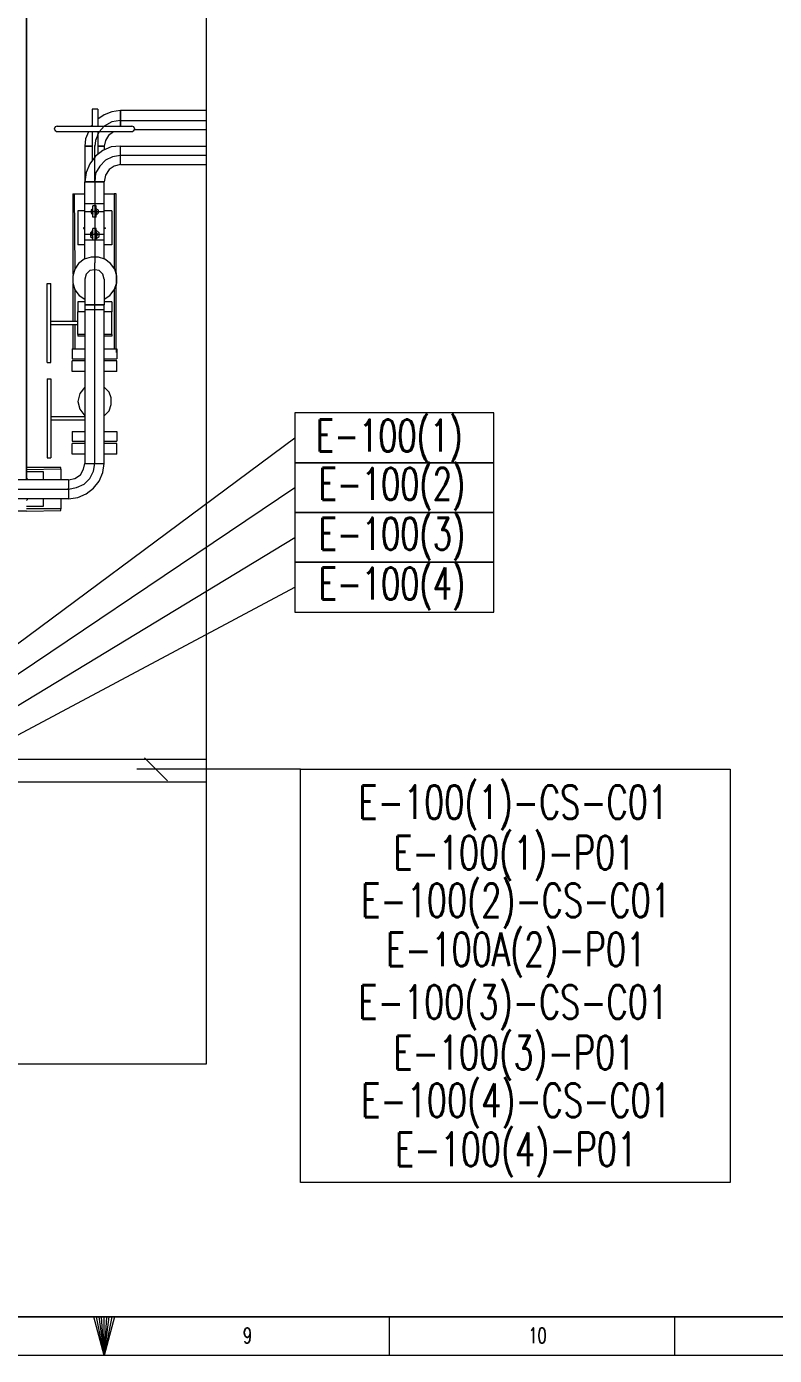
# Model space of a CAD drawing. Header units: inches. Extents: x -1128 to 651, y 96 to 845.
# Drawn here: x 144.1 to 191.7, y 638.9 to 723.5 of the extents above; entities that cross this region are included whole.
import ezdxf
from ezdxf.enums import TextEntityAlignment as Align

# ---------------------------------------------------------------- set-up
doc = ezdxf.new("R2010")
doc.units = ezdxf.units.IN
doc.header["$MEASUREMENT"] = 0
doc.layers.add('Cables', color=7, linetype='Continuous', lineweight=0)
doc.layers.add('Layer 1', color=7, linetype='Continuous')
doc.styles.add('HZTXT', font='txt_qlt.shx', dxfattribs={"width": 0.7, "bigfont": 'hztxt.shx'})
doc.styles.add('TEG BORDER', font='txt_qlt.shx', dxfattribs={"width": 0.7, "bigfont": 'hztxt.shx'})

# ---------------------------------------------------------------- blocks, each defined once
blk = doc.blocks.new('TEG BORDER A2')
at = {"linetype": 'Continuous'}
blk.add_line((5, 5), (489, 5), dxfattribs=at)
for p, q in [((297, 0), (297, 5)), ((334.12, 0), (334.12, 5)), ((371.25, 0), (371.25, 5))]:
    blk.add_line(p, q)
at = {"color": 5, "lineweight": 15}
blk.add_lwpolyline([(0, 420), (594, 420), (594, 0), (0, 0)], close=True, dxfattribs=at)
blk.add_lwpolyline([(5, 415), (589, 415), (589, 5), (5, 5)], close=True)
blk.add_lwpolyline([(297, 0), (295.66, 5), (298.34, 5), (297, 0), (296, 5), (296.33, 5), (297, 0), (296.67, 5), (297.33, 5), (297, 0), (297.67, 5), (298, 5), (297, 0)])
at = {"char_height": 2, "width": 2, "attachment_point": 7, "style": 'TEG BORDER'}
for s, insert in [('9', (315.05, 1.59)), ('\\pi2.2204e-016;10', (352.17, 1.59))]:
    blk.add_mtext(s, dxfattribs=dict(at, insert=insert))

msp = doc.modelspace()

# ---------------------------------------------------------------- linework, layer by layer
at = {"layer": 'Layer 1', "color": 0, "lineweight": 5}
for points in [[(75.43, 657.433), (155.545, 657.433), (155.545, 825.231), (75.43, 825.231), (75.43, 657.433)], [(144.081, 744.209), (144.081, 694.636)], [(144.081, 694.636), (144.081, 744.209)], [(148.612, 718.244), (148.249, 718.244)], [(148.249, 718.244), (148.249, 717.157)], [(148.612, 718.244), (148.612, 717.157)], [(150.062, 718.154), (149.518, 718.063), (149.02, 717.882), (148.612, 717.61)], [(150.062, 718.154), (150.062, 717.157)], [(155.545, 718.154), (150.062, 718.154)], [(150.062, 717.157), (150.062, 718.154)], [(146.029, 717.157), (145.893, 717.111), (145.848, 716.976), (145.893, 716.885), (146.029, 716.794)], [(146.029, 717.157), (150.787, 717.157)], [(148.249, 717.202), (148.204, 717.157)], [(148.612, 716.613), (148.703, 716.794), (149.02, 717.157)], [(150.062, 717.519), (149.518, 717.429), (149.02, 717.157)], [(150.062, 717.519), (150.062, 717.565)], [(150.062, 717.519), (150.062, 717.565)], [(150.062, 717.519), (155.545, 717.519)], [(150.787, 716.794), (150.923, 716.885), (150.968, 716.976), (150.923, 717.111), (150.787, 717.157)], [(155.545, 716.93), (150.968, 716.93)], [(150.787, 716.794), (146.029, 716.794)], [(148.023, 716.794), (147.842, 716.341), (147.796, 715.888)], [(148.249, 716.794), (148.249, 714.982)], [(148.612, 716.613), (148.476, 716.251), (148.431, 715.888)], [(148.612, 716.794), (148.612, 715.344)], [(149.609, 716.794), (149.292, 716.568), (149.111, 716.251), (149.02, 715.888)], [(147.796, 715.888), (148.249, 715.888)], [(147.796, 715.888), (147.796, 713.622)], [(148.249, 715.888), (147.796, 715.888)], [(150.062, 715.888), (149.473, 715.843), (148.929, 715.616), (148.476, 715.254), (148.114, 714.755), (147.887, 714.211), (147.796, 713.622)], [(148.431, 715.888), (148.431, 715.933)], [(148.431, 715.888), (148.431, 715.933)], [(148.431, 713.622), (148.431, 715.888)], [(150.062, 715.299), (149.564, 715.208), (149.111, 714.982), (148.748, 714.619), (148.476, 714.166), (148.431, 713.622)], [(148.612, 715.888), (149.02, 715.888)], [(149.02, 715.888), (148.612, 715.888)], [(149.02, 715.888), (149.02, 715.661)], [(150.062, 714.71), (150.062, 715.888), (155.545, 715.888)], [(150.062, 714.71), (150.062, 715.888)], [(150.062, 715.299), (150.062, 715.344)], [(155.545, 715.299), (150.062, 715.299)], [(150.062, 714.71), (149.654, 714.619), (149.337, 714.393), (149.111, 714.03), (149.02, 713.622)], [(150.062, 714.71), (155.545, 714.71)], [(147.796, 711.719), (147.796, 713.622)], [(147.796, 713.622), (149.02, 713.622)], [(149.02, 713.622), (147.796, 713.622)], [(148.431, 713.622), (148.431, 713.668)], [(148.431, 713.622), (148.431, 713.668)], [(148.431, 713.622), (148.431, 711.719)], [(149.02, 711.719), (149.02, 713.622)], [(147.026, 712.852), (147.026, 707.731)], [(147.026, 712.852), (147.117, 712.852)], [(147.117, 712.852), (147.796, 712.852)], [(147.117, 712.852), (147.162, 708.049)], [(149.02, 712.852), (149.654, 712.852)], [(149.654, 712.852), (149.654, 708.094)], [(149.79, 707.822), (149.79, 712.852), (149.654, 712.852)], [(149.02, 712.218), (147.796, 712.218)], [(148.295, 711.9), (148.204, 711.81), (148.204, 711.628), (148.295, 711.493)], [(148.295, 711.357), (148.295, 712.082)], [(148.521, 712.082), (148.295, 712.082)], [(148.521, 711.357), (148.521, 712.082)], [(148.521, 711.493), (148.657, 711.628), (148.657, 711.81), (148.521, 711.9)], [(147.343, 711.764), (147.343, 709.589)], [(147.796, 711.764), (147.343, 711.764)], [(147.796, 710.269), (147.796, 711.719)], [(147.796, 711.719), (149.02, 711.719)], [(148.295, 711.81), (148.249, 711.719), (148.295, 711.583)], [(148.521, 711.357), (148.295, 711.357)], [(148.431, 711.719), (148.431, 711.764)], [(148.431, 711.719), (148.431, 708.456)], [(148.521, 711.583), (148.567, 711.719), (148.521, 711.81)], [(149.518, 711.764), (149.02, 711.764)], [(149.02, 710.269), (149.02, 711.719)], [(149.518, 711.764), (149.518, 709.589)], [(147.751, 710.677), (147.706, 710.677), (147.706, 710.631), (147.751, 710.631)], [(147.751, 710.677), (147.796, 710.677)], [(147.796, 710.631), (147.751, 710.631)], [(147.796, 708.683), (147.796, 710.269)], [(147.796, 710.269), (149.02, 710.269)], [(148.295, 710.541), (148.159, 710.36), (148.159, 710.133), (148.295, 709.997)], [(148.295, 710.405), (148.204, 710.269), (148.295, 710.088)], [(148.295, 709.906), (148.295, 710.631)], [(148.521, 710.631), (148.295, 710.631)], [(148.431, 710.269), (148.431, 710.314)], [(148.521, 709.906), (148.521, 710.631)], [(148.521, 709.997), (148.703, 710.133), (148.703, 710.36), (148.521, 710.541)], [(148.521, 710.088), (148.612, 710.269), (148.521, 710.405)], [(149.02, 710.677), (149.111, 710.677)], [(149.111, 710.631), (149.02, 710.631)], [(149.02, 708.683), (149.02, 710.269)], [(149.111, 710.631), (149.111, 710.677)], [(147.796, 709.589), (147.343, 709.589)], [(149.02, 709.906), (147.796, 709.906)], [(148.521, 709.906), (148.295, 709.906)], [(149.518, 709.589), (149.02, 709.589)], [(149.02, 706.145), (149.382, 706.372), (149.654, 706.734), (149.836, 707.188), (149.836, 707.596), (149.699, 708.049), (149.428, 708.411), (149.065, 708.683), (148.657, 708.819), (148.204, 708.819), (147.751, 708.683), (147.389, 708.411), (147.162, 708.049), (147.026, 707.596), (147.026, 707.188), (147.162, 706.734), (147.434, 706.372), (147.796, 706.145)], [(148.431, 707.414), (148.431, 708.456)], [(149.02, 707.414), (148.929, 707.731), (148.703, 707.958), (148.431, 708.003), (148.114, 707.958), (147.887, 707.731), (147.796, 707.414)], [(149.02, 707.414), (148.929, 707.731), (148.703, 707.958), (148.431, 708.003), (148.114, 707.958), (147.887, 707.731), (147.796, 707.414), (147.796, 705.783)], [(149.79, 707.822), (149.79, 707.006)], [(145.395, 707.142), (145.621, 707.142)], [(145.395, 702.113), (145.395, 707.142)], [(145.621, 702.113), (145.621, 707.142)], [(147.026, 707.097), (147.026, 704.741)], [(147.162, 706.78), (147.162, 704.741)], [(148.431, 705.783), (148.431, 707.414)], [(149.02, 707.414), (149.02, 705.783)], [(149.79, 702.973), (149.79, 707.006)], [(147.796, 705.964), (147.343, 705.964)], [(147.343, 705.964), (147.343, 705.33)], [(149.518, 705.964), (149.02, 705.964)], [(149.518, 705.964), (149.518, 705.33)], [(149.654, 706.734), (149.654, 702.973)], [(147.343, 703.88), (147.343, 705.33)], [(147.796, 705.33), (147.343, 705.33)], [(147.796, 705.783), (149.02, 705.783)], [(149.02, 705.783), (147.796, 705.783)], [(147.796, 695.678), (149.02, 695.678), (149.02, 705.783)], [(147.796, 705.783), (147.796, 695.678)], [(149.02, 705.466), (147.796, 705.466)], [(148.431, 695.678), (148.431, 705.783)], [(149.518, 705.33), (149.02, 705.33)], [(149.518, 703.88), (149.518, 705.33)], [(145.621, 704.741), (147.343, 704.741)], [(145.621, 704.514), (147.343, 704.514)], [(147.026, 704.514), (147.026, 702.973)], [(147.162, 704.514), (147.162, 702.973)], [(147.796, 703.88), (147.343, 703.88)], [(147.343, 703.88), (147.343, 703.789)], [(147.796, 703.789), (147.343, 703.789)], [(149.518, 703.88), (149.02, 703.88)], [(149.518, 703.789), (149.02, 703.789)], [(149.518, 703.88), (149.518, 703.789)], [(146.981, 702.973), (146.981, 702.339)], [(146.981, 702.973), (147.796, 702.973)], [(149.02, 702.973), (149.836, 702.973)], [(149.79, 702.973), (149.79, 702.747)], [(149.836, 702.973), (149.836, 702.339)], [(145.395, 702.113), (145.621, 702.113)], [(146.981, 702.339), (147.796, 702.339)], [(147.796, 702.203), (146.981, 702.203)], [(146.981, 701.523), (146.981, 702.203)], [(149.02, 702.339), (149.836, 702.339)], [(149.836, 702.203), (149.02, 702.203)], [(149.836, 701.523), (149.836, 702.203)], [(145.395, 701.07), (145.395, 696.04)], [(145.395, 701.07), (145.621, 701.07)], [(145.621, 701.07), (145.621, 696.04)], [(147.796, 701.523), (146.981, 701.523)], [(149.836, 701.523), (149.02, 701.523)], [(147.796, 700.526), (147.479, 700.119), (147.343, 699.62)], [(149.02, 698.714), (149.337, 699.031), (149.473, 699.439), (149.473, 699.847), (149.337, 700.209), (149.02, 700.526)], [(147.343, 699.62), (147.479, 699.122), (147.796, 698.714)], [(145.621, 698.669), (147.796, 698.669)], [(145.621, 698.442), (147.796, 698.442)], [(173.852, 698.895), (161.164, 698.895), (161.164, 695.723), (173.852, 695.723), (173.852, 698.895)], [(146.981, 697.717), (147.796, 697.717)], [(146.981, 697.717), (146.981, 697.083)], [(149.02, 697.717), (149.836, 697.717)], [(149.836, 697.717), (149.836, 697.083)], [(138.28, 680.316), (161.164, 697.309)], [(146.981, 697.083), (147.796, 697.083)], [(146.981, 696.267), (146.981, 696.947)], [(147.796, 696.947), (146.981, 696.947)], [(149.02, 697.083), (149.836, 697.083)], [(149.836, 696.947), (149.02, 696.947)], [(149.836, 696.267), (149.836, 696.947)], [(145.395, 696.04), (145.621, 696.04)], [(147.796, 696.267), (146.981, 696.267)], [(149.836, 696.267), (149.02, 696.267)], [(146.256, 695.315), (146.256, 695.406), (144.081, 695.406)], [(146.256, 695.315), (144.081, 695.27)], [(145.168, 695.134), (144.081, 695.134)], [(145.168, 694.636), (145.168, 695.134)], [(146.256, 695.315), (146.256, 694.636)], [(146.754, 694.046), (147.253, 694.137), (147.751, 694.364), (148.114, 694.726), (148.34, 695.179), (148.431, 695.678)], [(146.754, 693.412), (147.343, 693.503), (147.887, 693.729), (148.34, 694.092), (148.703, 694.545), (148.929, 695.089), (149.02, 695.678)], [(146.754, 694.636), (147.162, 694.726), (147.524, 694.953), (147.706, 695.315), (147.796, 695.678)], [(147.796, 695.678), (149.02, 695.678)], [(148.431, 695.678), (148.431, 695.723)], [(173.852, 695.723), (161.164, 695.723), (161.164, 692.551), (173.852, 692.551), (173.852, 695.723)], [(138.326, 678.776), (161.164, 694.137)], [(146.754, 694.636), (146.754, 693.412), (139.232, 693.412)], [(146.754, 694.636), (139.232, 694.636)], [(144.126, 694.726), (144.081, 694.726), (144.081, 694.771)], [(144.126, 694.726), (144.126, 694.636)], [(146.754, 694.636), (146.754, 693.412)], [(146.754, 694.046), (146.754, 694.092)], [(139.232, 694.046), (146.754, 694.046)], [(144.081, 692.959), (145.168, 692.959), (145.168, 693.412)], [(144.081, 693.321), (144.126, 693.367)], [(144.126, 693.412), (144.126, 693.367)], [(146.256, 693.412), (146.256, 692.778)], [(144.081, 692.642), (141.906, 692.642)], [(146.256, 692.778), (144.081, 692.778)], [(144.081, 692.642), (146.256, 692.687), (146.256, 692.778)], [(173.852, 692.551), (161.164, 692.551), (161.164, 689.379), (173.852, 689.379), (173.852, 692.551)], [(138.371, 677.144), (161.164, 690.965)], [(173.852, 689.379), (161.164, 689.379), (161.164, 686.207), (173.852, 686.207), (173.852, 689.379)], [(138.462, 675.694), (161.164, 687.793)], [(155.545, 676.827), (137.057, 676.827)], [(155.545, 676.827), (137.057, 676.827)], [(153.053, 675.468), (151.603, 676.918)], [(161.527, 676.193), (151.104, 676.193)], [(161.527, 676.193), (188.896, 676.193), (188.896, 649.865), (161.527, 649.865), (161.527, 676.193)], [(155.545, 675.377), (137.057, 675.377)], [(155.545, 675.377), (137.057, 675.377)]]:
    msp.add_lwpolyline(points, dxfattribs=at)

# ---------------------------------------------------------------- block references
at = {"layer": 'Cables', "color": 0, "xscale": 0.4897326461023622, "yscale": 0.4897326461023622, "zscale": 0.4897326461023622}
msp.add_blockref('TEG BORDER A2', (3.57, 638.86), dxfattribs=at)

# ---------------------------------------------------------------- texts
at = {"color": 0, "lineweight": 9, "style": 'HZTXT', "width": 0.7}
for s, height, p in [('E-100(1)', 2.0344, (167.187, 696.433)), ('E-100(2)', 2.0344, (167.364, 693.35)), ('E-100(3)', 2.0344, (167.364, 690.178)), ('E-100(4)', 2.0344, (167.364, 687.006)), ('E-100(1)-CS-C01', 2.14151, (175.085, 673.03)), ('E-100(1)-P01', 2.14151, (175.155, 669.806)), ('E-100(2)-CS-C01', 2.14151, (175.263, 666.772)), ('E-100A(2)-P01', 2.14151, (175.265, 663.648)), ('E-100(3)-CS-C01', 2.14151, (175.085, 660.3)), ('E-100(3)-P01', 2.14151, (175.155, 657.076)), ('E-100(4)-CS-C01', 2.14151, (175.263, 654.041)), ('E-100(4)-P01', 2.14151, (175.265, 650.918))]:
    msp.add_text(s, height=height, dxfattribs=at).set_placement(p, align=Align.CENTER)

doc.saveas('drawing.dxf')
